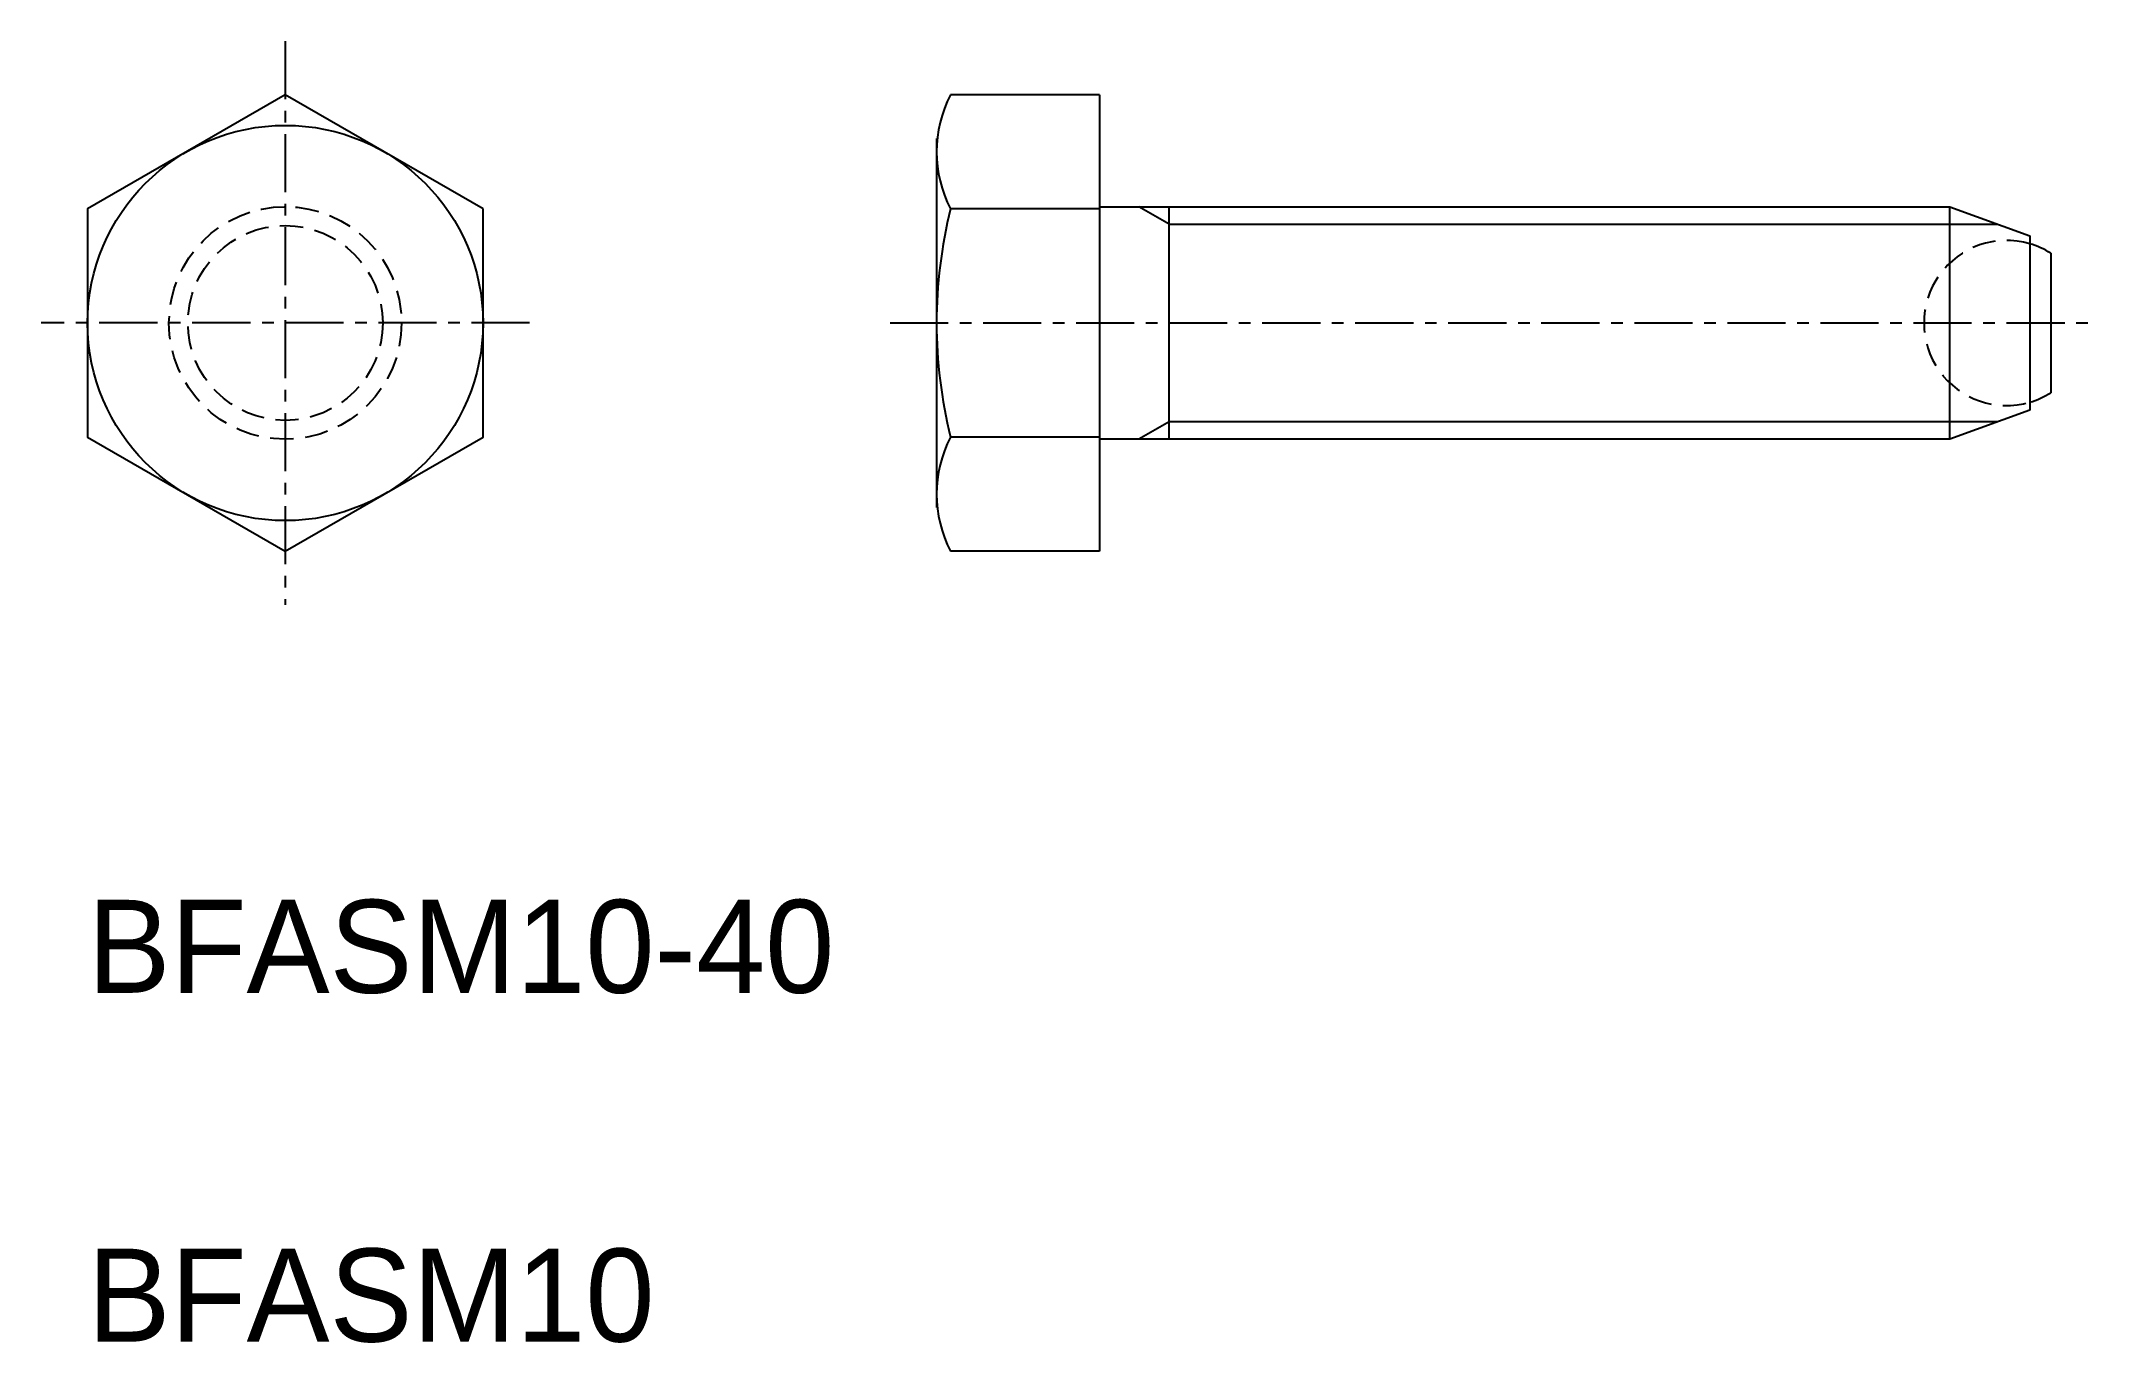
# Model space of a CAD drawing. Extents: x -3415.7 to -3327.4, y -733.2 to -677.2.
import ezdxf

# ---------------------------------------------------------------- set-up
doc = ezdxf.new("R2010")
doc.units = 0
doc.header["$LTSCALE"] = 2
doc.linetypes.add('CENTER', pattern=[2, 1.25, -0.25, 0.25, -0.25])
doc.linetypes.add('DASHED', pattern=[0.75, 0.5, -0.25])
doc.layers.get('0').update_dxf_attribs({"linetype": 'CONTINUOUS'})
doc.layers.add('CENTER', color=1, linetype='CENTER')

msp = doc.modelspace()

# ---------------------------------------------------------------- linework, layer by layer
at = {"color": 7, "linetype": 'CONTINUOUS'}
for p, q in [((-3370.207, -679.497), (-3376.607, -679.497)), ((-3370.207, -679.497), (-3370.207, -699.127)), ((-3377.207, -681.373), (-3377.207, -697.25)), ((-3370.207, -684.404), (-3376.607, -684.404)), ((-3370.207, -694.219), (-3376.607, -694.219)), ((-3370.207, -699.127), (-3376.607, -699.127))]:
    msp.add_line(p, q, dxfattribs=at)
for p, q in [((-3370.207, -684.312), (-3333.641, -684.312)), ((-3367.207, -694.312), (-3367.207, -684.312)), ((-3333.641, -684.312), (-3330.207, -685.562)), ((-3333.641, -694.312), (-3333.641, -684.312)), ((-3330.207, -685.562), (-3330.207, -693.062)), ((-3329.307, -686.312), (-3329.307, -692.312)), ((-3330.207, -693.062), (-3333.641, -694.312)), ((-3344.962, -693.562), (-3344.962, -693.562)), ((-3335.444, -693.562), (-3335.443, -693.562)), ((-3333.641, -694.312), (-3370.207, -694.312))]:
    msp.add_line(p, q)
at = {"color": 3, "linetype": 'CONTINUOUS'}
for p, q in [((-3367.207, -685.062), (-3368.506, -684.312)), ((-3367.207, -693.562), (-3368.506, -694.312))]:
    msp.add_line(p, q, dxfattribs=at)
at = {"color": 3}
for p, q in [((-3367.207, -685.062), (-3331.58, -685.062)), ((-3331.58, -693.562), (-3367.207, -693.562))]:
    msp.add_line(p, q, dxfattribs=at)
at = {"color": 7, "linetype": 'CONTINUOUS'}
msp.add_lwpolyline([(-3396.707, -684.404), (-3405.207, -679.497), (-3413.707, -684.404), (-3413.707, -694.219), (-3405.207, -699.127), (-3396.707, -694.219)], close=True, dxfattribs=at)
msp.add_circle((-3405.207, -689.312), 8.5, dxfattribs=at)
at = {"color": 3, "linetype": 'DASHED'}
for radius in [5, 4.188]:
    msp.add_circle((-3405.207, -689.312), radius, dxfattribs=at)
at = {"color": 7, "linetype": 'CONTINUOUS'}
for centre, radius, start, end in [((-3371.889, -681.951), 5.317, 152.51877, 207.48123), ((-3356.837, -689.312), 20.369, 166.05895, 193.94105), ((-3371.889, -696.673), 5.317, 152.51877, 207.48123)]:
    msp.add_arc(centre, radius, start, end, dxfattribs=at)
at = {"color": 3, "linetype": 'DASHED'}
msp.add_arc((-3331.205, -689.312), 3.55, 73.67211, 286.32789, dxfattribs=at)
for start, end in [(57.67948, 73.67211), (286.32789, 302.32052)]:
    msp.add_arc((-3331.205, -689.312), 3.55, start, end)
at = {"layer": 'CENTER', "color": 1, "linetype": 'CENTER'}
for p, q in [((-3405.207, -677.187), (-3405.207, -701.436)), ((-3394.707, -689.312), (-3415.707, -689.312)), ((-3379.207, -689.312), (-3327.407, -689.312))]:
    msp.add_line(p, q, dxfattribs=at)

# ---------------------------------------------------------------- texts
for s, p in [('BFASM10-40', (-3413.707, -718.121)), ('BFASM10', (-3413.707, -733.121))]:
    msp.add_text(s, height=4).set_placement(p)

doc.saveas('drawing.dxf')
